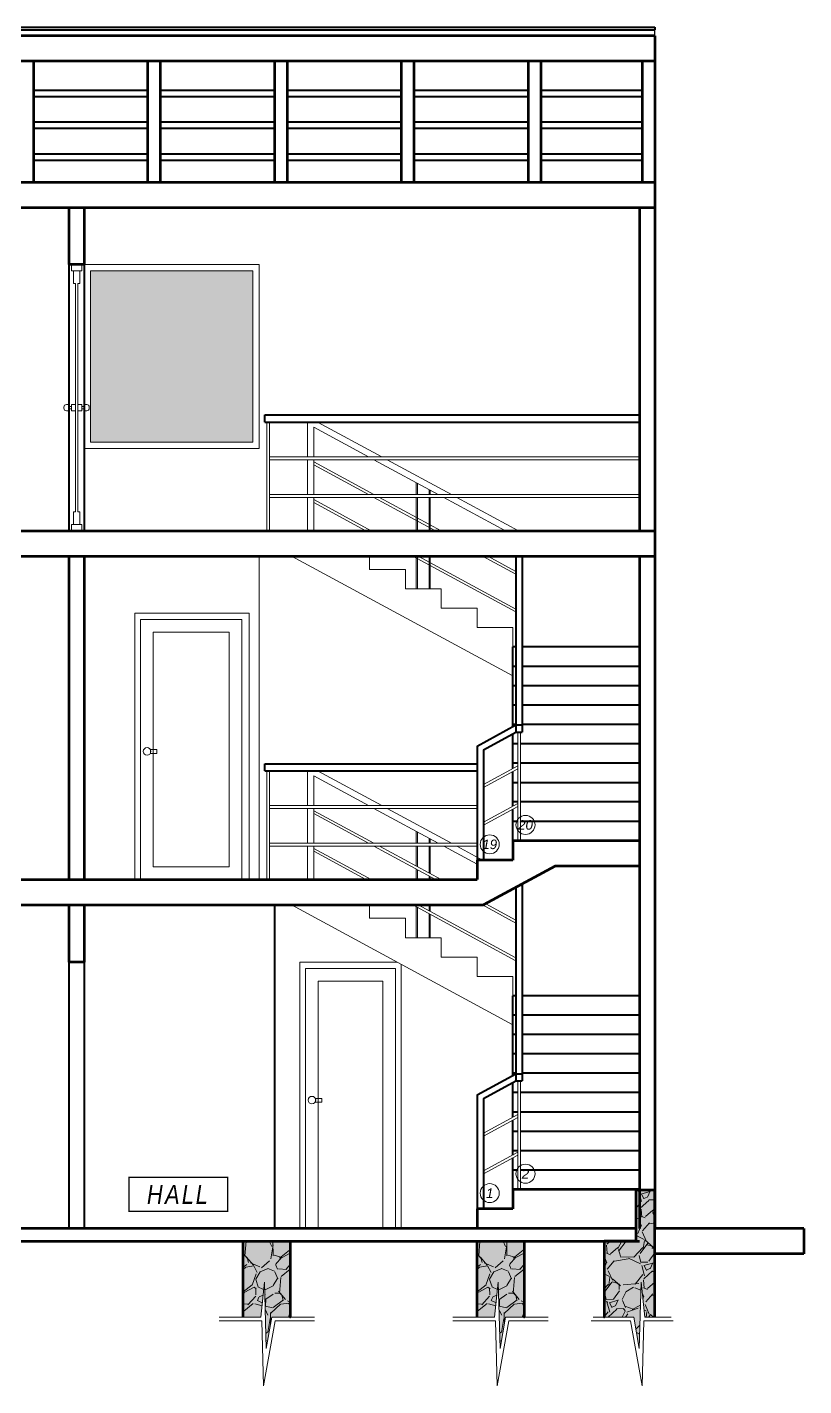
# Model space of a CAD drawing. Header units: metres. Extents: x 539 to 782, y 164 to 633.
# Drawn here: x 703.99 to 710.11, y 176.07 to 186.79 of the extents above; entities that cross this region are included whole.
import ezdxf
from ezdxf.enums import TextEntityAlignment as Align

# ---------------------------------------------------------------- set-up
doc = ezdxf.new("R2010")
doc.units = ezdxf.units.M
for name, color, linetype, lineweight in [('02', 2, 'Continuous', 20), ('03', 3, 'Continuous', 30), ('Fachada1', 5, 'Continuous', 40), ('fachada2', 3, 'Continuous', 20), ('MUEBLES', 41, 'Continuous', 20), ('MURO', 4, 'Continuous', 60), ('PIEDRA', 244, 'Continuous', 15)]:
    doc.layers.add(name, color=color, linetype=linetype, lineweight=lineweight)
doc.layers.add('LLENO', color=7, linetype='Continuous', lineweight=9, true_color=0x9c9c9c)
doc.layers.add('TEXTO', color=134, linetype='Continuous')
doc.styles.add('ARIAL', font='ariali.ttf')

# ---------------------------------------------------------------- blocks, each defined once
blk = doc.blocks.new('A$C3DC31B7D')
for p, q in [((0.05, 2), (0.05, 1.9)), ((0.1, 2), (0.1, 1.9)), ((0.065, 1.9), (0.05, 1.9)), ((0.065, 1.9), (0.065, 0.1)), ((0.085, 1.9), (0.085, 0.1)), ((0.085, 1.9), (0.1, 1.9)), ((-0.025, 0.926), (-0.025, 0.916)), ((0.015, 0.946), (-0.005, 0.946)), ((-0.005, 0.896), (0.015, 0.896)), ((0.015, 0.896), (0.015, 0.946)), ((0.035, 0.931), (0.015, 0.931)), ((0.035, 0.911), (0.015, 0.911)), ((0.065, 0.946), (0.035, 0.946)), ((0.035, 0.946), (0.035, 0.896)), ((0.035, 0.946), (0.065, 0.946)), ((0.035, 0.896), (0.065, 0.896)), ((0.085, 0.946), (0.115, 0.946)), ((0.115, 0.946), (0.085, 0.946)), ((0.115, 0.896), (0.085, 0.896)), ((0.115, 0.946), (0.115, 0.896)), ((0.115, 0.931), (0.135, 0.931)), ((0.115, 0.911), (0.135, 0.911)), ((0.135, 0.896), (0.135, 0.946)), ((0.135, 0.946), (0.155, 0.946)), ((0.155, 0.896), (0.135, 0.896)), ((0.175, 0.926), (0.175, 0.916)), ((0.065, 0.1), (0.05, 0.1)), ((0.05, 0.1), (0.05, 0)), ((0.085, 0.1), (0.1, 0.1)), ((0.1, 0.1), (0.1, 0))]:
    blk.add_line(p, q)
for points in [[(0.035, 2), (0.035, 2.05), (0.115, 2.05), (0.115, 2), (0.09, 2)], [(0.035, 0), (0.035, -0.05), (0.115, -0.05), (0.115, 0), (0.115, 0)]]:
    blk.add_lwpolyline(points, close=True)
for centre, start, end in [((-0.005, 0.926), 90, 180), ((-0.005, 0.916), 180, 270), ((0.155, 0.926), 0, 90), ((0.155, 0.916), 270, 0)]:
    blk.add_arc(centre, 0.02, start, end)

msp = doc.modelspace()

# ---------------------------------------------------------------- hatches: boundary and pattern name
at = {"layer": 'LLENO'}
h = msp.add_hatch(color=256, dxfattribs=at)
h.set_gradient(color1=(51, 51, 51), color2=(224, 224, 224), one_color=1, tint=0.88, name='CURVED')
h.paths.add_polyline_path([(705.767, 184.866), (704.487, 184.866), (704.487, 183.516), (705.767, 183.516)])
for points in [[(708.77, 176.616), (708.537, 176.616), (708.537, 177.216), (708.787, 177.216), (708.787, 177.616), (708.937, 177.616), (708.937, 177.216), (708.937, 176.617), (708.857, 176.617), (708.828, 176.892), (708.814, 176.368)], [(706.062, 177.216), (705.691, 177.216), (705.691, 176.617), (705.83, 176.617), (705.858, 176.892), (705.872, 176.368), (705.917, 176.616), (706.062, 176.616)], [(707.906, 177.216), (707.535, 177.216), (707.535, 176.617), (707.673, 176.617), (707.702, 176.892), (707.716, 176.368), (707.76, 176.616), (707.906, 176.616)]]:
    msp.add_hatch(color=256, dxfattribs=at).paths.add_polyline_path(points)
at = {"layer": 'PIEDRA'}
h = msp.add_hatch(dxfattribs=at)
h.set_pattern_fill('GRAVL1', color=256, scale=0.4, angle=43, style=0, pattern_type=2)
h.set_pattern_definition([(178.9872, (18.160542, 273.12962), (-4.8152679882, 0.1148631342), [0.0538144, -5.3276352]), (222.0303, (18.106736, 273.130573), (3.56613135274, 3.2377011028), [0.0923472, -9.14237]), (274.4896, (18.038141, 273.068744), (-0.4899679164, 5.9262072417), [0.0651152, -6.4464128]), (139.7263, (17.858614, 273.022853), (6.1236279569, -5.1634466453), [0.0840952, -8.3254232]), (114.1663, (17.794453, 273.077215), (2.14649729575, -4.7363014504), [0.082462, -8.1637492]), (49.7263, (17.760694, 273.15245), (-5.1634466453, -6.1236279569), [0.0840952, -8.3254232]), (9.3058, (17.815056, 273.216612), (-6.4718054758, -1.07505057453), [0.1112116, -11.0099396]), (334.7447, (17.924804, 273.234595), (8.34550981596, -3.95379102736), [0.1049952, -10.3945284]), (285.5704, (18.019763, 273.189799), (1.6206407979, -5.8867243723), [0.08438, -8.3536292]), (231.7636, (18.042413, 273.108515), (2.7082540388, 3.4907535981), [0.0963328, -4.7203052]), (184.6026, (17.982792, 273.03285), (-6.49154810445, -0.50970929401), [0.1245792, -12.33335]), (268.1859, (18.12576, 273.315197), (-0.1543481141, -3.6845865578), [0.0425204, -4.2095376]), (235.5308, (18.124414, 273.272698), (2.9613057291, 4.34863959256), [0.0808948, -8.0086044]), (182, (18.07863, 273.206), (-0.29254157, 0.27279943), [0.0565684, -0.5091168]), (203.8014, (18.09464, 273.15279), (1.9490799956, 0.917108275), [0.0304632, -3.015846]), (115.1986, (18.06677, 273.1405), (0.604825202, -1.110939561), [0.0430812, -2.1109848]), (16.0362, (18.048425, 273.17948), (1.4034811804, 0.332024498), [0.0699716, -2.2624092]), (245.4349, (18.11567, 273.19881), (0.253057793, 0.857881997), [0.0505964, -1.2143148]), (30.6105, (17.908544, 272.970823), (3.60561634924, 2.1070194063), [0.07088, -7.017138]), (336.6538, (17.969547, 273.006916), (-4.3091529915, 1.8306288346), [0.0594644, -5.8869632]), (113.8014, (18.17418, 273.14425), (0.917108275, -1.9490799956), [0.060926, -2.9853832]), (63.3895, (18.149594, 273.199993), (-1.8503717307, -3.7438114929), [0.07088, -7.017138]), (67.556, (17.72717, 273.13996), (-0.7789154332, -2.0083055387), [0.068352, -3.3492496]), (112.2249, (17.753264, 273.203134), (1.8539626988, -4.463498836), [0.0572712, -5.6698572]), (340.1986, (17.88437, 273.419973), (2.008306374, -0.7789132977), [0.060926, -2.9853832]), (29.646, (17.941692, 273.399334), (-4.7165563374, -2.7118439628), [0.0670524, -6.6381696]), (337.556, (17.750697, 273.27663), (-2.0083055387, 0.7789154332), [0.034176, -3.3834256]), (305.6901, (17.868, 273.40242), (0.897367445, -1.383738369), [0.020396, -2.0192116]), (241.0362, (17.8799, 273.38586), (0.525857269, 1.150423416), [0.082462, -1.56678]), (220.991, (17.839967, 273.313707), (3.0205346533, 2.6526155758), [0.07642, -7.5655692]), (103.3099, (18.0221, 273.20403), (0.312283124, -0.838140438), [0.0576888, -1.3845316]), (53.8428, (18.008816, 273.26017), (4.0525033743, 5.51880585527), [0.1007176, -9.9710252]), (346.0546, (18.06824, 273.34149), (-3.1389878606, 0.7394295825), [0.0411824, -4.0770696]), (317, (18.1082, 273.33156), (0.01974214, -0.56534082), [0.024, -0.376]), (286.7436, (17.843287, 273.299672), (-0.9565951017, 3.0797605049), [0.0555696, -5.501408]), (358.9872, (17.859296, 273.24646), (4.8152679882, -0.1148631342), [0.1076288, -5.2738208]), (47, (17.9669, 273.24456), (0.56534082, 0.01974214), [0.104, -0.296]), (81.6952, (18.037836, 273.320617), (-0.6801989909, -4.8350108839), [0.0632456, -6.2613096]), (152.9454, (18.04697, 273.3832), (-1.4429652735, 0.7986559624), [0.0582408, -2.8538032]), (199.354, (17.995104, 273.40969), (-8.10860345557, -2.83029136133), [0.094826, -9.3877896]), (231.5739, (17.905636, 273.378264), (-3.25385166486, -4.07583733753), [0.1003196, -9.9316296])])
h.paths.add_polyline_path([(708.77, 176.616), (708.537, 176.616), (708.537, 177.216), (708.787, 177.216), (708.787, 177.616), (708.937, 177.616), (708.937, 177.216), (708.937, 176.617), (708.857, 176.617), (708.828, 176.892), (708.814, 176.368)])
h = msp.add_hatch(dxfattribs=at)
h.set_pattern_fill('GRAVL1', color=256, scale=0.4, angle=43, style=0, pattern_type=2)
h.set_pattern_definition([(271.0128, (318.824535, 101.484386), (0.1148631342, -4.8152679882), [0.0538144, -5.3276352]), (227.9697, (318.825486, 101.43058), (3.2377011028, 3.56613135274), [0.0923472, -9.14237]), (175.5104, (318.763657, 101.361986), (5.9262072417, -0.4899679164), [0.0651152, -6.4464128]), (310.2737, (318.717766, 101.182458), (-5.1634466453, 6.1236279569), [0.0840952, -8.3254232]), (335.8337, (318.772129, 101.118297), (-4.7363014504, 2.1464972957), [0.082462, -8.1637492]), (40.2737, (318.847364, 101.084538), (-6.1236279569, -5.1634466453), [0.0840952, -8.3254232]), (80.6942, (318.911525, 101.1389), (-1.07505057453, -6.4718054758), [0.1112116, -11.0099396]), (115.2553, (318.929509, 101.248648), (-3.95379102736, 8.34550981596), [0.1049952, -10.3945284]), (164.4296, (318.884712, 101.343608), (-5.8867243723, 1.6206407979), [0.08438, -8.3536292]), (218.2364, (318.80343, 101.366257), (3.490753598, 2.7082540388), [0.0963328, -4.7203052]), (265.3974, (318.727763, 101.306636), (-0.509709294, -6.49154810445), [0.1245792, -12.33335]), (181.8141, (319.01011, 101.449604), (-3.684586558, -0.154348114), [0.0425204, -4.2095376]), (214.4692, (318.96761, 101.448258), (4.3486395926, 2.9613057291), [0.0808948, -8.0086044]), (268, (318.90092, 101.40247), (0.27279943, -0.29254157), [0.0565684, -0.5091168]), (246.1986, (318.847705, 101.418484), (0.917108275, 1.9490799956), [0.0304632, -3.015846]), (334.8014, (318.83541, 101.39061), (-1.110939561, 0.604825202), [0.0430812, -2.1109848]), (73.9638, (318.87439, 101.37227), (0.332024498, 1.40348118), [0.0699716, -2.2624092]), (204.5651, (318.89372, 101.43952), (0.857881997, 0.253057793), [0.0505964, -1.2143148]), (59.3895, (318.665737, 101.232388), (2.1070194063, 3.6056163492), [0.07088, -7.017138]), (113.3462, (318.70183, 101.29339), (1.8306288346, -4.3091529915), [0.0594644, -5.8869632]), (336.1986, (318.83916, 101.498026), (-1.9490799956, 0.917108275), [0.060926, -2.9853832]), (26.6105, (318.894906, 101.473438), (-3.7438114929, -1.8503717307), [0.07088, -7.017138]), (22.444, (318.834872, 101.05101), (-2.0083055387, -0.778915433), [0.068352, -3.3492496]), (337.7751, (318.898047, 101.077108), (-4.463498836, 1.8539626988), [0.0572712, -5.6698572]), (109.8014, (319.114887, 101.208213), (-0.778913298, 2.008306374), [0.060926, -2.9853832]), (60.354, (319.094247, 101.265537), (-2.7118439628, -4.7165563374), [0.0670524, -6.6381696]), (112.444, (318.97154, 101.07454), (0.778915433, -2.0083055387), [0.034176, -3.3834256]), (144.3099, (319.097334, 101.191845), (-1.38373837, 0.897367445), [0.020396, -2.0192116]), (208.9638, (319.08077, 101.20374), (1.150423416, 0.525857269), [0.082462, -1.56678]), (229.009, (319.00862, 101.163811), (2.6526155758, 3.0205346533), [0.07642, -7.5655692]), (346.6901, (318.89894, 101.34594), (-0.83814044, 0.312283124), [0.0576888, -1.3845316]), (36.1572, (318.955084, 101.33266), (5.51880585527, 4.0525033743), [0.1007176, -9.9710252]), (103.9454, (319.036403, 101.392083), (0.7394295825, -3.1389878606), [0.0411824, -4.0770696]), (133, (319.02648, 101.43205), (-0.56534082, 0.01974214), [0.024, -0.376]), (163.2564, (318.994586, 101.16713), (3.079760505, -0.9565951017), [0.0555696, -5.501408]), (91.0128, (318.941372, 101.18314), (-0.1148631342, 4.8152679882), [0.1076288, -5.2738208]), (43, (318.93947, 101.29075), (0.01974214, 0.56534082), [0.104, -0.296]), (8.3048, (319.01553, 101.36168), (-4.8350108839, -0.6801989909), [0.0632456, -6.2613096]), (297.0546, (319.07811, 101.370816), (0.7986559624, -1.4429652735), [0.0582408, -2.8538032]), (250.646, (319.104603, 101.318948), (-2.8302913613, -8.1086034556), [0.094826, -9.3877896]), (218.4261, (319.073177, 101.22948), (-4.07583733753, -3.25385166486), [0.1003196, -9.9316296])])
h.paths.add_polyline_path([(706.062, 177.216), (705.691, 177.216), (705.691, 176.617), (705.83, 176.617), (705.858, 176.892), (705.872, 176.368), (705.917, 176.616), (706.062, 176.616)])
h = msp.add_hatch(dxfattribs=at)
h.set_pattern_fill('GRAVL1', color=256, scale=0.4, angle=43, style=0, pattern_type=2)
h.set_pattern_definition([(271.0128, (320.667939, 101.484386), (0.1148631342, -4.8152679882), [0.0538144, -5.3276352]), (227.9697, (320.66889, 101.43058), (3.2377011028, 3.56613135274), [0.0923472, -9.14237]), (175.5104, (320.60706, 101.361986), (5.9262072417, -0.4899679164), [0.0651152, -6.4464128]), (310.2737, (320.56117, 101.182458), (-5.1634466453, 6.1236279569), [0.0840952, -8.3254232]), (335.8337, (320.615532, 101.118297), (-4.7363014504, 2.1464972957), [0.082462, -8.1637492]), (40.2737, (320.690767, 101.084538), (-6.1236279569, -5.1634466453), [0.0840952, -8.3254232]), (80.6942, (320.754929, 101.1389), (-1.07505057453, -6.4718054758), [0.1112116, -11.0099396]), (115.2553, (320.772912, 101.248648), (-3.95379102736, 8.34550981596), [0.1049952, -10.3945284]), (164.4296, (320.728116, 101.343608), (-5.8867243723, 1.6206407979), [0.08438, -8.3536292]), (218.2364, (320.646832, 101.366257), (3.490753598, 2.7082540388), [0.0963328, -4.7203052]), (265.3974, (320.571166, 101.306636), (-0.509709294, -6.49154810445), [0.1245792, -12.33335]), (181.8141, (320.853514, 101.449604), (-3.684586558, -0.154348114), [0.0425204, -4.2095376]), (214.4692, (320.811015, 101.448258), (4.3486395926, 2.9613057291), [0.0808948, -8.0086044]), (268, (320.74432, 101.40247), (0.27279943, -0.29254157), [0.0565684, -0.5091168]), (246.1986, (320.69111, 101.418484), (0.917108275, 1.9490799956), [0.0304632, -3.015846]), (334.8014, (320.678815, 101.39061), (-1.110939561, 0.604825202), [0.0430812, -2.1109848]), (73.9638, (320.717796, 101.37227), (0.332024498, 1.40348118), [0.0699716, -2.2624092]), (204.5651, (320.73713, 101.43952), (0.857881997, 0.253057793), [0.0505964, -1.2143148]), (59.3895, (320.50914, 101.232388), (2.1070194063, 3.6056163492), [0.07088, -7.017138]), (113.3462, (320.545233, 101.29339), (1.8306288346, -4.3091529915), [0.0594644, -5.8869632]), (336.1986, (320.682566, 101.498026), (-1.9490799956, 0.917108275), [0.060926, -2.9853832]), (26.6105, (320.73831, 101.473438), (-3.7438114929, -1.8503717307), [0.07088, -7.017138]), (22.444, (320.678276, 101.05101), (-2.0083055387, -0.778915433), [0.068352, -3.3492496]), (337.7751, (320.74145, 101.077108), (-4.463498836, 1.8539626988), [0.0572712, -5.6698572]), (109.8014, (320.95829, 101.208213), (-0.778913298, 2.008306374), [0.060926, -2.9853832]), (60.354, (320.93765, 101.265537), (-2.7118439628, -4.7165563374), [0.0670524, -6.6381696]), (112.444, (320.814945, 101.07454), (0.778915433, -2.0083055387), [0.034176, -3.3834256]), (144.3099, (320.94074, 101.191845), (-1.38373837, 0.897367445), [0.020396, -2.0192116]), (208.9638, (320.92417, 101.20374), (1.150423416, 0.525857269), [0.082462, -1.56678]), (229.009, (320.852024, 101.163811), (2.6526155758, 3.0205346533), [0.07642, -7.5655692]), (346.6901, (320.74235, 101.34594), (-0.83814044, 0.312283124), [0.0576888, -1.3845316]), (36.1572, (320.798487, 101.33266), (5.51880585527, 4.0525033743), [0.1007176, -9.9710252]), (103.9454, (320.879807, 101.392083), (0.7394295825, -3.1389878606), [0.0411824, -4.0770696]), (133, (320.8699, 101.43205), (-0.56534082, 0.01974214), [0.024, -0.376]), (163.2564, (320.83799, 101.16713), (3.079760505, -0.9565951017), [0.0555696, -5.501408]), (91.0128, (320.784776, 101.18314), (-0.1148631342, 4.8152679882), [0.1076288, -5.2738208]), (43, (320.78287, 101.29075), (0.01974214, 0.56534082), [0.104, -0.296]), (8.3048, (320.858934, 101.36168), (-4.8350108839, -0.6801989909), [0.0632456, -6.2613096]), (297.0546, (320.921516, 101.370816), (0.7986559624, -1.4429652735), [0.0582408, -2.8538032]), (250.646, (320.948007, 101.318948), (-2.8302913613, -8.1086034556), [0.094826, -9.3877896]), (218.4261, (320.91658, 101.22948), (-4.07583733753, -3.25385166486), [0.1003196, -9.9316296])])
h.paths.add_polyline_path([(707.906, 177.216), (707.535, 177.216), (707.535, 176.617), (707.673, 176.617), (707.702, 176.892), (707.716, 176.368), (707.76, 176.616), (707.906, 176.616)])

# ---------------------------------------------------------------- linework, layer by layer
at = {"layer": '02'}
for centre in [(707.917, 180.497), (707.635, 180.344), (707.917, 177.747), (707.635, 177.594)]:
    msp.add_circle(centre, 0.075, dxfattribs=at)
at = {"layer": '03'}
for p, q in [((703.687, 186.787), (708.937, 186.787)), ((708.937, 186.719), (708.937, 186.767))]:
    msp.add_line(p, q, dxfattribs=at)
at = {"layer": 'Fachada1'}
for p, q in [((703.687, 186.787), (708.937, 186.787)), ((703.69, 186.767), (708.937, 186.767)), ((708.937, 186.787), (708.937, 186.767)), ((704.937, 186.287), (704.037, 186.287)), ((704.937, 186.237), (704.037, 186.237)), ((705.937, 186.287), (705.037, 186.287)), ((705.937, 186.237), (705.037, 186.237)), ((706.937, 186.287), (706.037, 186.287)), ((706.937, 186.237), (706.037, 186.237)), ((707.937, 186.287), (707.037, 186.287)), ((707.937, 186.237), (707.037, 186.237)), ((708.837, 186.287), (708.037, 186.287)), ((708.837, 186.237), (708.037, 186.237)), ((704.937, 186.037), (704.037, 186.037)), ((704.937, 185.987), (704.037, 185.987)), ((705.937, 186.037), (705.037, 186.037)), ((705.937, 185.987), (705.037, 185.987)), ((706.937, 186.037), (706.037, 186.037)), ((706.937, 185.987), (706.037, 185.987)), ((707.937, 186.037), (707.037, 186.037)), ((707.937, 185.987), (707.037, 185.987)), ((708.837, 186.037), (708.037, 186.037)), ((708.837, 185.987), (708.037, 185.987)), ((704.937, 185.787), (704.037, 185.787)), ((705.937, 185.787), (705.037, 185.787)), ((706.937, 185.787), (706.037, 185.787)), ((707.937, 185.787), (707.037, 185.787)), ((708.837, 185.787), (708.037, 185.787)), ((704.937, 185.737), (704.037, 185.737)), ((705.937, 185.737), (705.037, 185.737)), ((706.937, 185.737), (706.037, 185.737)), ((707.937, 185.737), (707.037, 185.737)), ((708.837, 185.737), (708.037, 185.737)), ((704.317, 184.916), (704.317, 182.816)), ((704.437, 184.916), (704.437, 182.816)), ((705.862, 183.73), (705.912, 183.73)), ((705.862, 183.674), (705.862, 183.73)), ((705.912, 183.73), (708.817, 183.73)), ((705.862, 183.674), (705.912, 183.674)), ((705.912, 183.674), (708.817, 183.674)), ((707.842, 182.616), (707.842, 181.229)), ((707.892, 182.616), (707.892, 181.229)), ((707.842, 181.9), (707.817, 181.9)), ((707.817, 181.272), (707.817, 181.9)), ((708.817, 181.9), (707.892, 181.9)), ((707.842, 181.747), (707.817, 181.747)), ((708.817, 181.747), (707.892, 181.747)), ((707.842, 181.594), (707.817, 181.594)), ((708.817, 181.594), (707.892, 181.594)), ((707.842, 181.441), (707.817, 181.441)), ((708.817, 181.441), (707.892, 181.441)), ((707.535, 181.119), (707.842, 181.285)), ((707.842, 181.289), (707.817, 181.289)), ((707.842, 181.285), (707.892, 181.285)), ((708.817, 181.289), (707.892, 181.289)), ((707.585, 181.09), (707.842, 181.229)), ((707.817, 180.942), (707.817, 181.216)), ((707.842, 181.229), (707.892, 181.229)), ((707.535, 181.119), (707.535, 180.219)), ((707.585, 181.09), (707.585, 180.219)), ((707.857, 181.136), (707.817, 181.136)), ((708.817, 181.136), (707.877, 181.136)), ((705.862, 180.98), (705.912, 180.98)), ((705.862, 180.924), (705.862, 180.98)), ((705.912, 180.98), (707.535, 180.98)), ((707.857, 180.983), (707.817, 180.983)), ((708.817, 180.983), (707.877, 180.983)), ((705.862, 180.924), (705.912, 180.924)), ((705.912, 180.924), (707.535, 180.924)), ((707.817, 180.644), (707.817, 180.919)), ((707.857, 180.83), (707.817, 180.83)), ((708.817, 180.83), (707.877, 180.83)), ((707.857, 180.678), (707.817, 180.678)), ((707.817, 180.372), (707.817, 180.621)), ((708.817, 180.678), (707.877, 180.678)), ((707.857, 180.525), (707.817, 180.525)), ((708.817, 180.525), (707.877, 180.525)), ((707.842, 180.005), (707.842, 178.479)), ((707.871, 180.021), (707.892, 180.021)), ((707.892, 180.021), (707.892, 178.479)), ((705.937, 179.866), (705.937, 177.316)), ((704.317, 179.416), (704.317, 177.316)), ((704.437, 179.416), (704.437, 177.316)), ((707.842, 179.15), (707.817, 179.15)), ((707.817, 178.522), (707.817, 179.15)), ((708.817, 179.15), (707.892, 179.15)), ((707.842, 178.997), (707.817, 178.997)), ((708.817, 178.997), (707.892, 178.997)), ((707.842, 178.844), (707.817, 178.844)), ((708.817, 178.844), (707.892, 178.844)), ((707.842, 178.691), (707.817, 178.691)), ((708.817, 178.691), (707.892, 178.691)), ((707.535, 178.369), (707.842, 178.535)), ((707.585, 178.34), (707.842, 178.479)), ((707.842, 178.539), (707.817, 178.539)), ((707.842, 178.535), (707.892, 178.535)), ((707.842, 178.479), (707.892, 178.479)), ((708.817, 178.539), (707.892, 178.539)), ((707.535, 178.369), (707.535, 177.469)), ((707.817, 178.192), (707.817, 178.466)), ((707.857, 178.386), (707.817, 178.386)), ((708.817, 178.386), (707.877, 178.386)), ((707.585, 178.34), (707.585, 177.469)), ((707.857, 178.233), (707.817, 178.233)), ((707.817, 177.894), (707.817, 178.169)), ((708.817, 178.233), (707.877, 178.233)), ((707.857, 178.08), (707.817, 178.08)), ((708.817, 178.08), (707.877, 178.08)), ((707.857, 177.928), (707.817, 177.928)), ((707.817, 177.622), (707.817, 177.871)), ((708.817, 177.928), (707.877, 177.928)), ((707.857, 177.775), (707.817, 177.775)), ((708.817, 177.775), (707.877, 177.775))]:
    msp.add_line(p, q, dxfattribs=at)
at = {"layer": 'fachada2'}
for p, q in [((705.877, 183.674), (705.877, 182.816)), ((705.897, 183.674), (705.897, 182.816)), ((706.197, 183.674), (706.197, 183.4)), ((706.247, 183.633), (706.247, 183.4)), ((706.679, 183.4), (706.247, 183.633)), ((706.783, 183.4), (706.276, 183.674)), ((705.897, 183.4), (708.817, 183.4)), ((705.897, 183.377), (708.817, 183.377)), ((706.197, 183.377), (706.197, 183.102)), ((706.247, 183.377), (706.247, 183.102)), ((706.722, 183.102), (706.247, 183.359)), ((706.679, 183.102), (706.247, 183.336)), ((707.229, 183.102), (706.722, 183.377)), ((707.333, 183.102), (706.826, 183.377)), ((707.056, 183.102), (707.056, 183.196)), ((707.066, 183.102), (707.066, 183.191)), ((705.897, 183.102), (708.817, 183.102)), ((707.156, 183.102), (707.156, 183.142)), ((707.166, 183.102), (707.166, 183.137)), ((705.897, 183.079), (708.817, 183.079)), ((706.197, 183.079), (706.197, 182.816)), ((706.247, 183.079), (706.247, 182.816)), ((706.701, 182.816), (706.247, 183.062)), ((706.658, 182.816), (706.247, 183.039)), ((707.208, 182.816), (706.722, 183.079)), ((707.251, 182.816), (706.765, 183.079)), ((707.056, 182.816), (707.056, 183.079)), ((707.066, 182.816), (707.066, 183.079)), ((707.156, 182.816), (707.156, 183.079)), ((707.166, 182.816), (707.166, 183.079)), ((707.758, 182.816), (707.272, 183.079)), ((707.861, 182.816), (707.375, 183.079)), ((705.817, 182.616), (705.817, 180.066)), ((707.817, 181.672), (706.072, 182.616)), ((706.687, 182.511), (706.687, 182.616)), ((707.842, 182.176), (707.028, 182.616)), ((707.056, 182.358), (707.056, 182.616)), ((707.066, 182.358), (707.066, 182.616)), ((707.842, 182.199), (707.071, 182.616)), ((707.156, 182.358), (707.156, 182.616)), ((707.166, 182.358), (707.166, 182.616)), ((707.842, 182.473), (707.578, 182.616)), ((707.842, 182.496), (707.62, 182.616)), ((706.97, 182.511), (706.687, 182.511)), ((706.97, 182.358), (706.97, 182.511)), ((707.252, 182.358), (706.97, 182.358)), ((707.252, 182.205), (707.252, 182.358)), ((705.737, 182.166), (704.837, 182.166)), ((704.837, 182.166), (704.837, 180.066)), ((704.837, 182.166), (705.737, 182.166)), ((705.681, 182.116), (704.882, 182.116)), ((704.882, 182.116), (704.882, 180.066)), ((705.681, 180.066), (705.681, 182.116)), ((705.737, 180.066), (705.737, 182.166)), ((707.535, 182.205), (707.252, 182.205)), ((707.535, 182.053), (707.535, 182.205)), ((705.581, 182.016), (704.982, 182.016)), ((704.982, 182.016), (704.982, 180.166)), ((705.581, 180.166), (705.581, 182.016)), ((707.817, 182.053), (707.535, 182.053)), ((707.817, 181.9), (707.817, 182.053)), ((707.857, 181.229), (707.857, 180.372)), ((707.877, 181.229), (707.877, 180.372)), ((705.011, 181.091), (704.961, 181.091)), ((704.961, 181.091), (704.961, 181.061)), ((704.961, 181.061), (705.011, 181.061)), ((705.011, 181.061), (705.011, 181.091)), ((707.585, 180.816), (707.857, 180.963)), ((707.585, 180.793), (707.857, 180.94)), ((705.877, 180.924), (705.877, 180.066)), ((705.897, 180.924), (705.897, 180.066)), ((706.197, 180.924), (706.197, 180.65)), ((706.247, 180.883), (706.247, 180.65)), ((706.679, 180.65), (706.247, 180.883)), ((706.783, 180.65), (706.276, 180.924)), ((705.897, 180.65), (707.535, 180.65)), ((705.897, 180.627), (707.535, 180.627)), ((706.197, 180.627), (706.197, 180.352)), ((706.247, 180.627), (706.247, 180.352)), ((707.229, 180.352), (706.722, 180.627)), ((707.333, 180.352), (706.826, 180.627)), ((707.585, 180.519), (707.857, 180.666)), ((707.585, 180.495), (707.857, 180.643)), ((706.722, 180.352), (706.247, 180.609)), ((706.679, 180.352), (706.247, 180.586)), ((707.056, 180.352), (707.056, 180.446)), ((707.066, 180.352), (707.066, 180.441)), ((705.897, 180.352), (707.535, 180.352)), ((705.897, 180.329), (707.535, 180.329)), ((706.197, 180.329), (706.197, 180.066)), ((706.247, 180.329), (706.247, 180.066)), ((706.701, 180.066), (706.247, 180.312)), ((707.208, 180.066), (706.722, 180.329)), ((707.251, 180.066), (706.765, 180.329)), ((707.056, 180.172), (707.056, 180.329)), ((707.066, 180.166), (707.066, 180.329)), ((707.156, 180.352), (707.156, 180.392)), ((707.156, 180.118), (707.156, 180.329)), ((707.166, 180.352), (707.166, 180.387)), ((707.166, 180.112), (707.166, 180.329)), ((707.535, 180.187), (707.272, 180.329)), ((707.579, 180.219), (707.375, 180.329)), ((706.658, 180.066), (706.247, 180.289)), ((704.982, 180.166), (705.581, 180.166)), ((707.056, 180.066), (707.056, 180.149)), ((707.066, 180.066), (707.066, 180.143)), ((707.156, 180.066), (707.156, 180.095)), ((707.166, 180.066), (707.166, 180.089)), ((704.882, 180.066), (705.681, 180.066)), ((707.817, 178.922), (706.072, 179.866)), ((706.687, 179.761), (706.687, 179.866)), ((707.842, 179.426), (707.028, 179.866)), ((707.842, 179.449), (707.071, 179.866)), ((707.156, 179.82), (707.156, 179.866)), ((707.166, 179.815), (707.166, 179.866)), ((707.842, 179.723), (707.578, 179.866)), ((707.842, 179.746), (707.603, 179.876)), ((706.97, 179.761), (706.687, 179.761)), ((706.97, 179.608), (706.97, 179.761)), ((707.056, 179.608), (707.056, 179.851)), ((707.066, 179.608), (707.066, 179.846)), ((707.156, 179.608), (707.156, 179.797)), ((707.166, 179.608), (707.166, 179.792)), ((707.252, 179.608), (706.97, 179.608)), ((707.252, 179.455), (707.252, 179.608)), ((707.535, 179.455), (707.252, 179.455)), ((707.535, 179.303), (707.535, 179.455)), ((706.137, 179.416), (706.137, 177.316)), ((706.137, 179.416), (706.904, 179.416)), ((706.892, 179.366), (706.182, 179.366)), ((706.182, 179.366), (706.182, 177.316)), ((706.892, 179.366), (706.892, 177.316)), ((706.937, 179.398), (706.937, 177.316)), ((706.937, 179.398), (706.937, 177.316)), ((706.792, 179.266), (706.282, 179.266)), ((706.282, 179.266), (706.282, 177.316)), ((706.792, 179.266), (706.792, 177.316)), ((707.817, 179.303), (707.535, 179.303)), ((707.817, 179.15), (707.817, 179.303)), ((707.857, 178.479), (707.857, 177.622)), ((707.877, 178.479), (707.877, 177.622)), ((706.311, 178.341), (706.261, 178.341)), ((706.261, 178.341), (706.261, 178.311)), ((706.261, 178.311), (706.311, 178.311)), ((706.311, 178.311), (706.311, 178.341)), ((707.585, 178.066), (707.857, 178.213)), ((707.585, 178.043), (707.857, 178.19)), ((707.585, 177.769), (707.857, 177.916)), ((707.585, 177.745), (707.857, 177.893))]:
    msp.add_line(p, q, dxfattribs=at)
msp.add_lwpolyline([(704.437, 183.466), (705.817, 183.466), (705.817, 184.916), (704.437, 184.916)], close=True, dxfattribs=at)
for centre in [(704.933, 181.077), (706.233, 178.327)]:
    msp.add_circle(centre, 0.03, dxfattribs=at)
at = {"layer": 'LLENO'}
msp.add_lwpolyline([(704.487, 183.516), (705.767, 183.516), (705.767, 184.866), (704.487, 184.866)], close=True, dxfattribs=at)
at = {"layer": 'MUEBLES'}
for points in [[(705.501, 176.617), (705.83, 176.617), (705.858, 176.892), (705.872, 176.368), (705.917, 176.616), (706.253, 176.616)], [(707.344, 176.617), (707.673, 176.617), (707.702, 176.892), (707.716, 176.368), (707.76, 176.616), (708.096, 176.616)], [(709.066, 176.617), (708.857, 176.617), (708.828, 176.892), (708.814, 176.368), (708.77, 176.616), (708.45, 176.616)], [(705.501, 176.587), (705.837, 176.587), (705.85, 176.074), (705.942, 176.586), (706.253, 176.586)], [(707.344, 176.587), (707.68, 176.587), (707.693, 176.074), (707.786, 176.586), (708.096, 176.586)], [(709.082, 176.587), (708.85, 176.587), (708.837, 176.074), (708.745, 176.586), (708.434, 176.586)]]:
    msp.add_lwpolyline(points, dxfattribs=at)
at = {"layer": 'MURO'}
for p, q in [((708.937, 186.719), (703.704, 186.719)), ((708.937, 186.719), (708.937, 186.519)), ((708.937, 186.519), (703.734, 186.519)), ((704.037, 186.519), (704.037, 185.566)), ((704.937, 186.519), (704.937, 185.566)), ((705.037, 186.519), (705.037, 185.566)), ((705.937, 186.519), (705.937, 185.566)), ((706.037, 186.519), (706.037, 185.566)), ((706.937, 186.519), (706.937, 185.566)), ((707.037, 186.519), (707.037, 185.566)), ((707.937, 186.519), (707.937, 185.566)), ((708.037, 186.519), (708.037, 185.566)), ((708.837, 186.519), (708.837, 185.566)), ((708.937, 186.519), (708.937, 185.566)), ((699.937, 185.566), (708.937, 185.566)), ((708.937, 185.566), (708.937, 177.316)), ((699.937, 185.366), (708.937, 185.366)), ((704.317, 185.366), (704.317, 184.916)), ((704.437, 185.366), (704.437, 184.916)), ((708.817, 185.366), (708.817, 182.816)), ((704.437, 184.916), (704.317, 184.916)), ((699.937, 182.816), (708.937, 182.816)), ((699.937, 182.616), (708.937, 182.616)), ((704.317, 182.616), (704.317, 180.066)), ((704.437, 182.616), (704.437, 180.066)), ((708.817, 182.616), (708.817, 177.316)), ((707.817, 180.372), (707.817, 180.219)), ((708.1, 180.372), (707.817, 180.372)), ((708.817, 180.372), (707.817, 180.372)), ((707.817, 180.219), (707.535, 180.219)), ((707.535, 180.219), (707.535, 180.066)), ((708.15, 180.172), (707.585, 179.866)), ((708.817, 180.172), (708.15, 180.172)), ((699.937, 180.066), (707.535, 180.066)), ((699.937, 179.866), (707.585, 179.866)), ((704.317, 179.866), (704.317, 179.416)), ((704.437, 179.866), (704.437, 179.416)), ((704.437, 179.416), (704.317, 179.416)), ((707.817, 177.622), (707.817, 177.469)), ((708.817, 177.622), (707.817, 177.622)), ((707.817, 177.469), (707.535, 177.469)), ((707.535, 177.469), (707.535, 177.316)), ((708.787, 177.316), (700.057, 177.316)), ((710.112, 177.316), (708.937, 177.316)), ((710.112, 177.316), (710.112, 177.116)), ((700.182, 177.216), (708.817, 177.216)), ((710.112, 177.116), (708.937, 177.116))]:
    msp.add_line(p, q, dxfattribs=at)
for points in [[(708.937, 176.616), (708.937, 176.616), (708.937, 177.216), (708.937, 177.216), (708.937, 177.616), (708.787, 177.616), (708.787, 177.216), (708.537, 177.216), (708.537, 176.616), (708.537, 176.616)], [(705.691, 176.616), (705.691, 176.616), (705.691, 177.216), (705.816, 177.216), (705.816, 177.216), (705.937, 177.216), (705.937, 177.216), (706.062, 177.216), (706.062, 176.616), (706.062, 176.616)], [(707.535, 176.616), (707.535, 176.616), (707.535, 177.216), (707.66, 177.216), (707.66, 177.216), (707.781, 177.216), (707.781, 177.216), (707.906, 177.216), (707.906, 176.616), (707.906, 176.616)]]:
    msp.add_lwpolyline(points, dxfattribs=at)
at = {"layer": 'TEXTO', "const_width": 0.01}
msp.add_lwpolyline([(704.79, 177.718), (705.568, 177.718), (705.568, 177.45), (704.79, 177.45)], close=True, dxfattribs=at)

# ---------------------------------------------------------------- block references
at = {"layer": 'fachada2', "ltscale": 2}
msp.add_blockref('A$C3DC31B7D', (704.302, 182.866), dxfattribs=at)

# ---------------------------------------------------------------- texts
at = {"layer": '02', "style": 'ARIAL'}
for s, p in [('20', (707.917, 180.497)), ('19', (707.635, 180.344)), ('2', (707.917, 177.747)), ('1', (707.635, 177.594))]:
    msp.add_text(s, height=0.075, dxfattribs=at).set_placement(p, align=Align.MIDDLE)
at = {"layer": 'TEXTO', "insert": (705.179, 177.584), "char_height": 0.15, "width": 0.7777, "attachment_point": 5, "style": 'ARIAL'}
msp.add_mtext('{\\fArial Narrow|b0|i1|c0|p34;\\T1.15;HALL}', dxfattribs=at)

doc.saveas('drawing.dxf')
